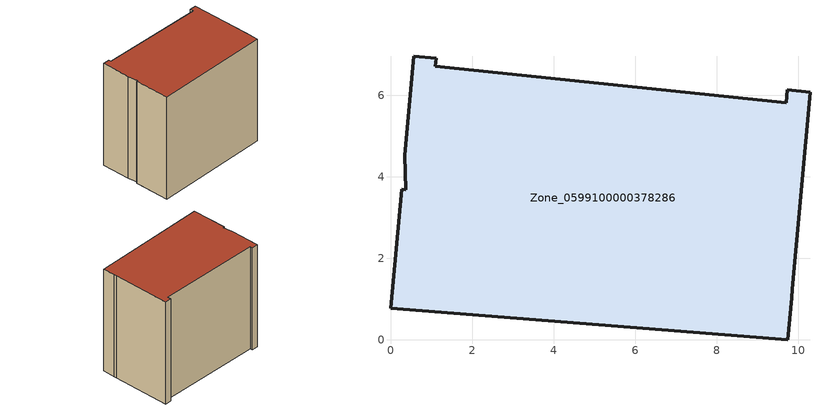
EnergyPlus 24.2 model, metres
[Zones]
Zone_0599100000378286
 floor ground (C_G): 9.74,6.13 10.29,6.07 9.86,1.24 9.84,1.03 9.75,0 0,0.78 0.27,3.69 0.37,3.69 0.35,4.53 0.57,6.96 1.12,6.91 1.1,6.71 9.71,5.82 z0
 wall outside (C_F): 10.29,6.07 9.74,6.13 9.71,5.82 1.1,6.71 1.12,6.91 0.57,6.96 0.35,4.53 0.37,3.69 0.27,3.69 0,0.78 9.75,0 9.84,1.03 9.86,1.24 10.29,6.07 z0:9.02
 roof outside (C_R): 0.57,6.96 0.35,4.53 0.37,3.69 0.27,3.69 0,0.78 9.75,0 9.84,1.03 9.86,1.24 10.29,6.07 9.74,6.13 9.71,5.82 1.1,6.71 1.12,6.91 z9.02
[BUILDING]
Pand.0599100000378286: North Axis=0; Terrain=City; Loads Convergence Tolerance Value=0.04; Temperature Convergence Tolerance Value=0.4; Solar Distribution=FullExterior; Maximum Number of Warmup Days=25; Minimum Number of Warmup Days=1
[Site:Location]
Rotterdam.The.Hague.AP_ZH_NLD Design_Conditions: Latitude=51.96; Longitude=4.45; Time Zone=1; Elevation=-4.5
[SITE:GROUNDTEMPERATURE:BUILDINGSURFACE]
18, 18, 18, 18, 18, 18, 18, 18, 18, 18, 18, 18
[MATERIAL] Thermal Absorptance=0.9; Solar Absorptance=0.7; Visible Absorptance=0.7
Name | Roughness | Thickness | Conductivity | Density | Specific Heat
G.TI.1992-2005 | MediumSmooth | 0.15 | 0.06 | 540 | 1210
F.TI.1992-2005 | Rough | 0.3 | 0.12 | 1920 | 840
R.TI.1992-2005 | MediumRough | 0.2 | 0.08 | 1500 | 1000
[CONSTRUCTION]
C_G: G.TI.1992-2005
C_F: F.TI.1992-2005
C_R: R.TI.1992-2005
[ZONE]
Zone_0599100000378286: Type=1; Multiplier=1; Ceiling Height=Autocalculate; Volume=Autocalculate; Floor Area=autocalculate; Part of Total Floor Area=Yes
[ZONEINFILTRATION:DESIGNFLOWRATE]
Infil_Zone_0599100000378286: Zone or ZoneList or Space or SpaceList=Zone_0599100000378286; Schedule=AlwaysOn; Design Flow Rate Calculation Method=Flow/Area; Flow Rate per Floor Area=0.0015; Constant Term Coefficient=1; Temperature Term Coefficient=0; Velocity Term Coefficient=0; Velocity Squared Term Coefficient=0
[HVACTEMPLATE:ZONE:IDEALLOADSAIRSYSTEM]
Zone_0599100000378286: Maximum Heating Supply Air Temperature=50; Minimum Cooling Supply Air Temperature=13; Maximum Heating Supply Air Humidity Ratio=0.0156; Minimum Cooling Supply Air Humidity Ratio=0.0077; Heating Limit=NoLimit; Cooling Limit=NoLimit; Dehumidification Control Type=ConstantSensibleHeatRatio; Cooling Sensible Heat Ratio=0.7; Dehumidification Setpoint=60; Humidification Control Type=None; Humidification Setpoint=30; Outdoor Air Method=None; Outdoor Air Flow Rate per Person=0.00944; Outdoor Air Flow Rate per Zone Floor Area=0; Outdoor Air Flow Rate per Zone=0; Demand Controlled Ventilation Type=None; Outdoor Air Economizer Type=NoEconomizer; Heat Recovery Type=None; Sensible Heat Recovery Effectiveness=0.7; Latent Heat Recovery Effectiveness=0.65
[ZONECONTROL:THERMOSTAT]
ThermostatControl_Zone_0599100000378286: Zone or ZoneList=Zone_0599100000378286; Control Type Schedule=DualSetpointControlType; Control 1=Thermostat_Zone_0599100000378286; Temperature Difference Between Cutout And Setpoint=0
[THERMOSTATSETPOINT:DUALSETPOINT]
Thermostat_Zone_0599100000378286: Heating Setpoint Temperature Schedule=HeatingSetpoint_Zone_0599100000378286; Cooling Setpoint Temperature Schedule=CoolingSetpoint_Zone_0599100000378286
[SCHEDULE:COMPACT]
HeatingSetpoint_Zone_0599100000378286: Through: 12/31, For: AllDays, Until: 24:00, 21
CoolingSetpoint_Zone_0599100000378286: Through: 12/31, For: AllDays, Until: 24:00, 24
DualSetpointControlType: Through: 12/31, For: AllDays, Until: 24:00, 4
AlwaysOn: Through: 12/31, For: AllDays, Until: 24:00, 1
